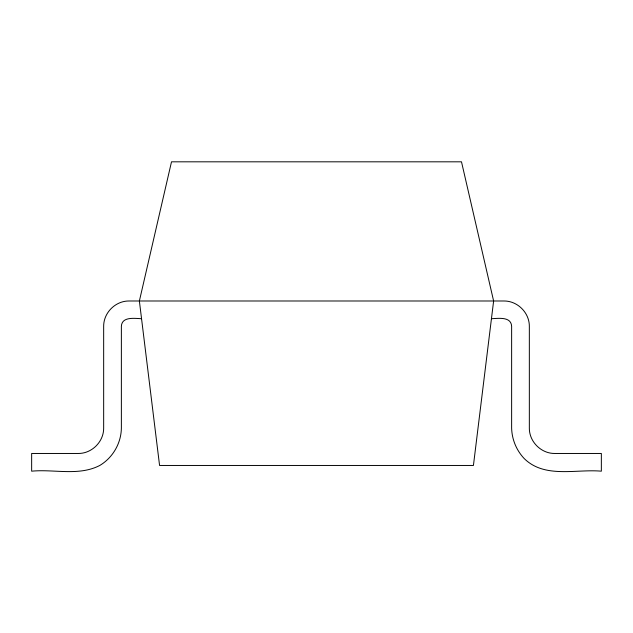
<?xml version="1.0" encoding="UTF-8"?>
<svg xmlns="http://www.w3.org/2000/svg" width="633" height="633" viewBox="0 0 633 633"><rect width="100%" height="100%" fill="white"/><g stroke="black" fill="none" stroke-linecap="round" stroke-linejoin="round"><path stroke-width="0.95" d="M141.547 318.7C134.995 318.486 121.845 316.231 121.37 326.296L121.37 428.161C121.117 443.306 112.856 457.619 99.864 465.413C78.864 476.364 54.153 468.982 31.65 471.181L31.65 453.465L78.357 453.465C91.896 453.552 103.749 441.707 103.662 428.161L103.662 326.296C103.575 312.749 115.42 300.904 128.966 300.991L504.034 300.991C517.58 300.904 529.425 312.749 529.338 326.296L529.338 428.161C529.251 441.707 541.104 453.552 554.643 453.465L601.35 453.465L601.35 471.181C575.975 468.895 544.728 478.722 524.227 458.577C516.433 450.324 511.955 439.508 511.63 428.161L511.63 326.296C511.155 316.231 498.005 318.486 491.453 318.7M493.621 300.991L473.429 465.461L159.571 465.461L139.379 300.991L171.503 161.819L461.497 161.819L493.621 300.991"/></g></svg>
